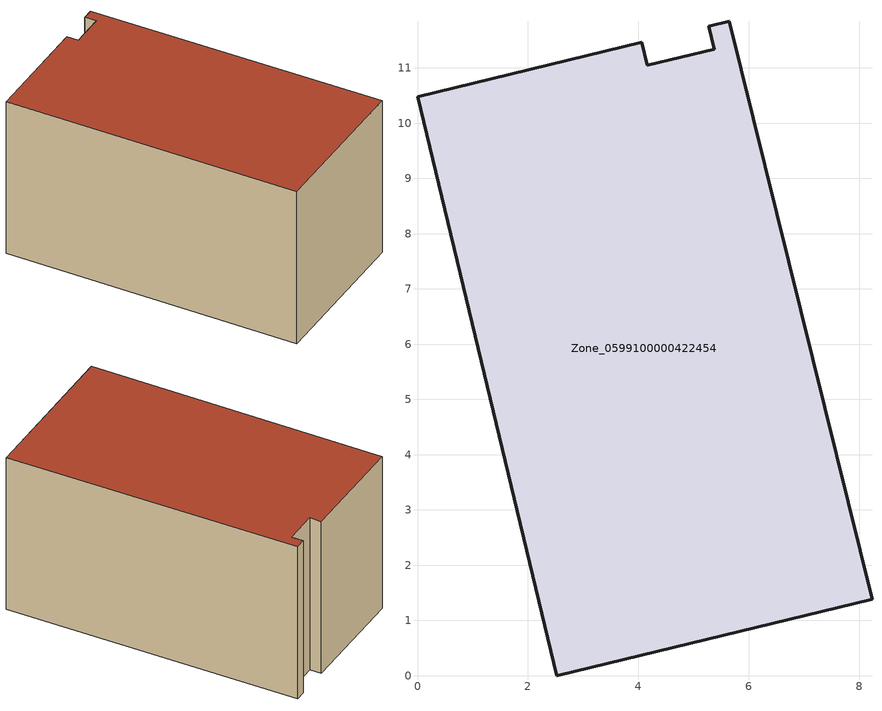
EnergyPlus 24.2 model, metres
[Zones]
Zone_0599100000422454
 floor ground (C_G): 4.16,11.05 5.37,11.34 5.27,11.75 5.65,11.85 8.23,1.38 2.52,0 0,10.48 4.05,11.46 z0
 wall outside (C_F): 5.37,11.34 4.16,11.05 4.05,11.46 0,10.48 2.52,0 8.23,1.38 5.65,11.85 5.27,11.75 5.37,11.34 z0:6.05
 roof outside (C_R): 0,10.48 2.52,0 8.23,1.38 5.65,11.85 5.27,11.75 5.37,11.34 4.16,11.05 4.05,11.46 z6.05
[BUILDING]
Pand.0599100000422454: North Axis=0; Terrain=City; Loads Convergence Tolerance Value=0.04; Temperature Convergence Tolerance Value=0.4; Solar Distribution=FullExterior; Maximum Number of Warmup Days=25; Minimum Number of Warmup Days=1
[Site:Location]
Rotterdam.The.Hague.AP_ZH_NLD Design_Conditions: Latitude=51.96; Longitude=4.45; Time Zone=1; Elevation=-4.5
[SITE:GROUNDTEMPERATURE:BUILDINGSURFACE]
18, 18, 18, 18, 18, 18, 18, 18, 18, 18, 18, 18
[MATERIAL] Thermal Absorptance=0.9; Solar Absorptance=0.7; Visible Absorptance=0.7
Name | Roughness | Thickness | Conductivity | Density | Specific Heat
G.TI.2006-2014 | MediumSmooth | 0.15 | 0.06 | 540 | 1210
F.TI.2006-2014 | Rough | 0.3 | 0.12 | 1920 | 840
R.TI.2006-2014 | MediumRough | 0.2 | 0.08 | 1500 | 1000
[CONSTRUCTION]
C_G: G.TI.2006-2014
C_F: F.TI.2006-2014
C_R: R.TI.2006-2014
[ZONE]
Zone_0599100000422454: Type=1; Multiplier=1; Ceiling Height=Autocalculate; Volume=Autocalculate; Floor Area=autocalculate; Part of Total Floor Area=Yes
[ZONEINFILTRATION:DESIGNFLOWRATE]
Infil_Zone_0599100000422454: Zone or ZoneList or Space or SpaceList=Zone_0599100000422454; Schedule=AlwaysOn; Design Flow Rate Calculation Method=Flow/Area; Flow Rate per Floor Area=0.0015; Constant Term Coefficient=1; Temperature Term Coefficient=0; Velocity Term Coefficient=0; Velocity Squared Term Coefficient=0
[HVACTEMPLATE:ZONE:IDEALLOADSAIRSYSTEM]
Zone_0599100000422454: Maximum Heating Supply Air Temperature=50; Minimum Cooling Supply Air Temperature=13; Maximum Heating Supply Air Humidity Ratio=0.0156; Minimum Cooling Supply Air Humidity Ratio=0.0077; Heating Limit=NoLimit; Cooling Limit=NoLimit; Dehumidification Control Type=ConstantSensibleHeatRatio; Cooling Sensible Heat Ratio=0.7; Dehumidification Setpoint=60; Humidification Control Type=None; Humidification Setpoint=30; Outdoor Air Method=None; Outdoor Air Flow Rate per Person=0.00944; Outdoor Air Flow Rate per Zone Floor Area=0; Outdoor Air Flow Rate per Zone=0; Demand Controlled Ventilation Type=None; Outdoor Air Economizer Type=NoEconomizer; Heat Recovery Type=None; Sensible Heat Recovery Effectiveness=0.7; Latent Heat Recovery Effectiveness=0.65
[ZONECONTROL:THERMOSTAT]
ThermostatControl_Zone_0599100000422454: Zone or ZoneList=Zone_0599100000422454; Control Type Schedule=DualSetpointControlType; Control 1=Thermostat_Zone_0599100000422454; Temperature Difference Between Cutout And Setpoint=0
[THERMOSTATSETPOINT:DUALSETPOINT]
Thermostat_Zone_0599100000422454: Heating Setpoint Temperature Schedule=HeatingSetpoint_Zone_0599100000422454; Cooling Setpoint Temperature Schedule=CoolingSetpoint_Zone_0599100000422454
[SCHEDULE:COMPACT]
HeatingSetpoint_Zone_0599100000422454: Through: 12/31, For: AllDays, Until: 24:00, 21
CoolingSetpoint_Zone_0599100000422454: Through: 12/31, For: AllDays, Until: 24:00, 24
DualSetpointControlType: Through: 12/31, For: AllDays, Until: 24:00, 4
AlwaysOn: Through: 12/31, For: AllDays, Until: 24:00, 1
